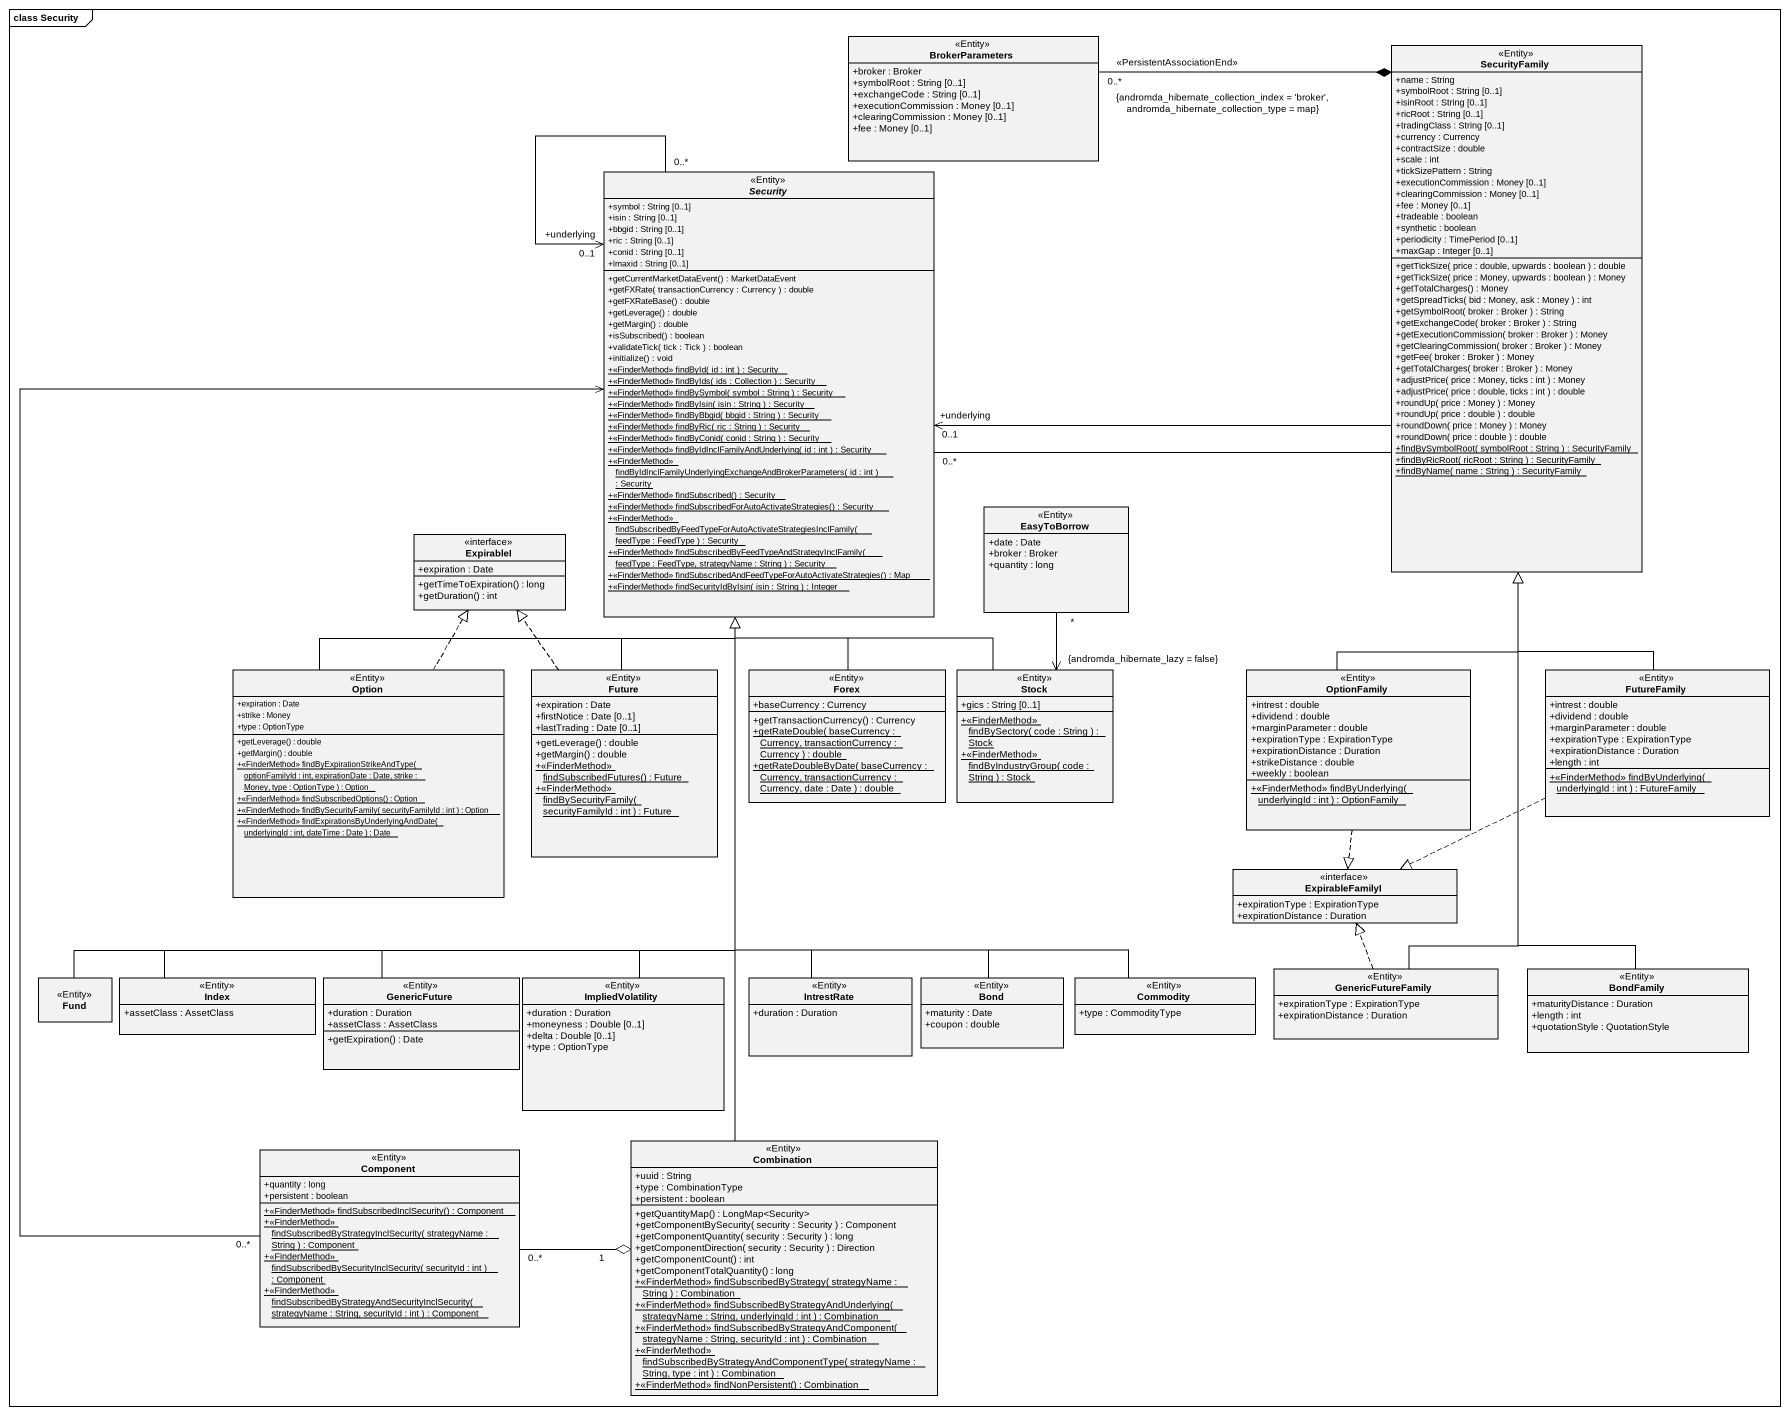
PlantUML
@startuml
mainframe class Security
hide circle
hide empty members
skinparam classAttributeIconSize 0
class BrokerParameters <<Entity>> {
  +broker : Broker
  +symbolRoot : String [0..1]
  +exchangeCode : String [0..1]
  +executionCommission : Money [0..1]
  +clearingCommission : Money [0..1]
  +fee : Money [0..1]
}
class SecurityFamily <<Entity>> {
  +name : String
  +symbolRoot : String [0..1]
  +isinRoot : String [0..1]
  +ricRoot : String [0..1]
  +tradingClass : String [0..1]
  +currency : Currency
  +contractSize : double
  +scale : int
  +tickSizePattern : String
  +executionCommission : Money [0..1]
  +clearingCommission : Money [0..1]
  +fee : Money [0..1]
  +tradeable : boolean
  +synthetic : boolean
  +periodicity : TimePeriod [0..1]
  +maxGap : Integer [0..1]
  +getTickSize( price : double, upwards : boolean ) : double
  +getTickSize( price : Money, upwards : boolean ) : Money
  +getTotalCharges() : Money
  +getSpreadTicks( bid : Money, ask : Money ) : int
  +getSymbolRoot( broker : Broker ) : String
  +getExchangeCode( broker : Broker ) : String
  +getExecutionCommission( broker : Broker ) : Money
  +getClearingCommission( broker : Broker ) : Money
  +getFee( broker : Broker ) : Money
  +getTotalCharges( broker : Broker ) : Money
  +adjustPrice( price : Money, ticks : int ) : Money
  +adjustPrice( price : double, ticks : int ) : double
  +roundUp( price : Money ) : Money
  +roundUp( price : double ) : double
  +roundDown( price : Money ) : Money
  +roundDown( price : double ) : double
  {static} +findBySymbolRoot( symbolRoot : String ) : SecurityFamily
  {static} +findByRicRoot( ricRoot : String ) : SecurityFamily
  {static} +findByName( name : String ) : SecurityFamily
}
abstract class Security <<Entity>> {
  +symbol : String [0..1]
  +isin : String [0..1]
  +bbgid : String [0..1]
  +ric : String [0..1]
  +conid : String [0..1]
  +lmaxid : String [0..1]
  +getCurrentMarketDataEvent() : MarketDataEvent
  +getFXRate( transactionCurrency : Currency ) : double
  +getFXRateBase() : double
  +getLeverage() : double
  +getMargin() : double
  +isSubscribed() : boolean
  +validateTick( tick : Tick ) : boolean
  +initialize() : void
  {static} +<<FinderMethod>> findById( id : int ) : Security
  {static} +<<FinderMethod>> findByIds( ids : Collection ) : Security
  {static} +<<FinderMethod>> findBySymbol( symbol : String ) : Security
  {static} +<<FinderMethod>> findByIsin( isin : String ) : Security
  {static} +<<FinderMethod>> findByBbgid( bbgid : String ) : Security
  {static} +<<FinderMethod>> findByRic( ric : String ) : Security
  {static} +<<FinderMethod>> findByConid( conid : String ) : Security
  {static} +<<FinderMethod>> findByIdInclFamilyAndUnderlying( id : int ) : Security
  {static} +<<FinderMethod>> findByIdInclFamilyUnderlyingExchangeAndBrokerParameters( id : int ) : Security
  {static} +<<FinderMethod>> findSubscribed() : Security
  {static} +<<FinderMethod>> findSubscribedForAutoActivateStrategies() : Security
  {static} +<<FinderMethod>> findSubscribedByFeedTypeForAutoActivateStrategiesInclFamily( feedType : FeedType ) : Security
  {static} +<<FinderMethod>> findSubscribedByFeedTypeAndStrategyInclFamily( feedType : FeedType, strategyName : String ) : Security
  {static} +<<FinderMethod>> findSubscribedAndFeedTypeForAutoActivateStrategies() : Map
  {static} +<<FinderMethod>> findSecurityIdByIsin( isin : String ) : Integer
}
class EasyToBorrow <<Entity>> {
  +date : Date
  +broker : Broker
  +quantity : long
}
interface ExpirableI {
  +expiration : Date
  +getTimeToExpiration() : long
  +getDuration() : int
}
class Option <<Entity>> {
  +expiration : Date
  +strike : Money
  +type : OptionType
  +getLeverage() : double
  +getMargin() : double
  {static} +<<FinderMethod>> findByExpirationStrikeAndType( optionFamilyId : int, expirationDate : Date, strike : Money, type : OptionType ) : Option
  {static} +<<FinderMethod>> findSubscribedOptions() : Option
  {static} +<<FinderMethod>> findBySecurityFamily( securityFamilyId : int ) : Option
  {static} +<<FinderMethod>> findExpirationsByUnderlyingAndDate( underlyingId : int, dateTime : Date ) : Date
}
class Future <<Entity>> {
  +expiration : Date
  +firstNotice : Date [0..1]
  +lastTrading : Date [0..1]
  +getLeverage() : double
  +getMargin() : double
  {static} +<<FinderMethod>> findSubscribedFutures() : Future
  {static} +<<FinderMethod>> findBySecurityFamily( securityFamilyId : int ) : Future
}
class Forex <<Entity>> {
  +baseCurrency : Currency
  +getTransactionCurrency() : Currency
  {static} +getRateDouble( baseCurrency : Currency, transactionCurrency : Currency ) : double
  {static} +getRateDoubleByDate( baseCurrency : Currency, transactionCurrency : Currency, date : Date ) : double
}
class Stock <<Entity>> {
  +gics : String [0..1]
  {static} +<<FinderMethod>> findBySectory( code : String ) : Stock
  {static} +<<FinderMethod>> findByIndustryGroup( code : String ) : Stock
}
class OptionFamily <<Entity>> {
  +intrest : double
  +dividend : double
  +marginParameter : double
  +expirationType : ExpirationType
  +expirationDistance : Duration
  +strikeDistance : double
  +weekly : boolean
  {static} +<<FinderMethod>> findByUnderlying( underlyingId : int ) : OptionFamily
}
class FutureFamily <<Entity>> {
  +intrest : double
  +dividend : double
  +marginParameter : double
  +expirationType : ExpirationType
  +expirationDistance : Duration
  +length : int
  {static} +<<FinderMethod>> findByUnderlying( underlyingId : int ) : FutureFamily
}
interface ExpirableFamilyI {
  +expirationType : ExpirationType
  +expirationDistance : Duration
}
class GenericFutureFamily <<Entity>> {
  +expirationType : ExpirationType
  +expirationDistance : Duration
}
class BondFamily <<Entity>> {
  +maturityDistance : Duration
  +length : int
  +quotationStyle : QuotationStyle
}
class Fund <<Entity>>
class Index <<Entity>> {
  +assetClass : AssetClass
}
class GenericFuture <<Entity>> {
  +duration : Duration
  +assetClass : AssetClass
  +getExpiration() : Date
}
class ImpliedVolatility <<Entity>> {
  +duration : Duration
  +moneyness : Double [0..1]
  +delta : Double [0..1]
  +type : OptionType
}
class IntrestRate <<Entity>> {
  +duration : Duration
}
class Bond <<Entity>> {
  +maturity : Date
  +coupon : double
}
class Commodity <<Entity>> {
  +type : CommodityType
}
class "Component" as Component_ <<Entity>> {
  +quantity : long
  +persistent : boolean
  {static} +<<FinderMethod>> findSubscribedInclSecurity() : Component
  {static} +<<FinderMethod>> findSubscribedByStrategyInclSecurity( strategyName : String ) : Component
  {static} +<<FinderMethod>> findSubscribedBySecurityInclSecurity( securityId : int ) : Component
  {static} +<<FinderMethod>> findSubscribedByStrategyAndSecurityInclSecurity( strategyName : String, securityId : int ) : Component
}
class Combination <<Entity>> {
  +uuid : String
  +type : CombinationType
  +persistent : boolean
  +getQuantityMap() : LongMap<Security>
  +getComponentBySecurity( security : Security ) : Component
  +getComponentQuantity( security : Security ) : long
  +getComponentDirection( security : Security ) : Direction
  +getComponentCount() : int
  +getComponentTotalQuantity() : long
  {static} +<<FinderMethod>> findSubscribedByStrategy( strategyName : String ) : Combination
  {static} +<<FinderMethod>> findSubscribedByStrategyAndUnderlying( strategyName : String, underlyingId : int ) : Combination
  {static} +<<FinderMethod>> findSubscribedByStrategyAndComponent( strategyName : String, securityId : int ) : Combination
  {static} +<<FinderMethod>> findSubscribedByStrategyAndComponentType( strategyName : String, type : int ) : Combination
  {static} +<<FinderMethod>> findNonPersistent() : Combination
}
SecurityFamily *-left- "<<PersistentAssociationEnd>>\n0..*\n{andromda_hibernate_collection_index = 'broker', andromda_hibernate_collection_type = map}" BrokerParameters
SecurityFamily -left- "0..*" Security
Security "+underlying\n0..1" <-right- SecurityFamily
Security "+underlying\n0..1" <-- "0..*" Security
Security <-- "0..*" Component_
EasyToBorrow "*" --> "{andromda_hibernate_lazy = false}" Stock
Option -up-|> Security
Option .up.|> ExpirableI
Future -up-|> Security
Future .up.|> ExpirableI
Forex -up-|> Security
Stock -up-|> Security
OptionFamily -up-|> SecurityFamily
OptionFamily ..|> ExpirableFamilyI
FutureFamily -up-|> SecurityFamily
FutureFamily .left.|> ExpirableFamilyI
GenericFutureFamily -up-|> SecurityFamily
GenericFutureFamily .up.|> ExpirableFamilyI
BondFamily -up-|> SecurityFamily
Fund -up-|> Security
Index -up-|> Security
GenericFuture -up-|> Security
ImpliedVolatility -up-|> Security
IntrestRate -up-|> Security
Bond -up-|> Security
Commodity -up-|> Security
Component_ "0..*" -right-o "1" Combination
Combination -up-|> Security
@enduml
